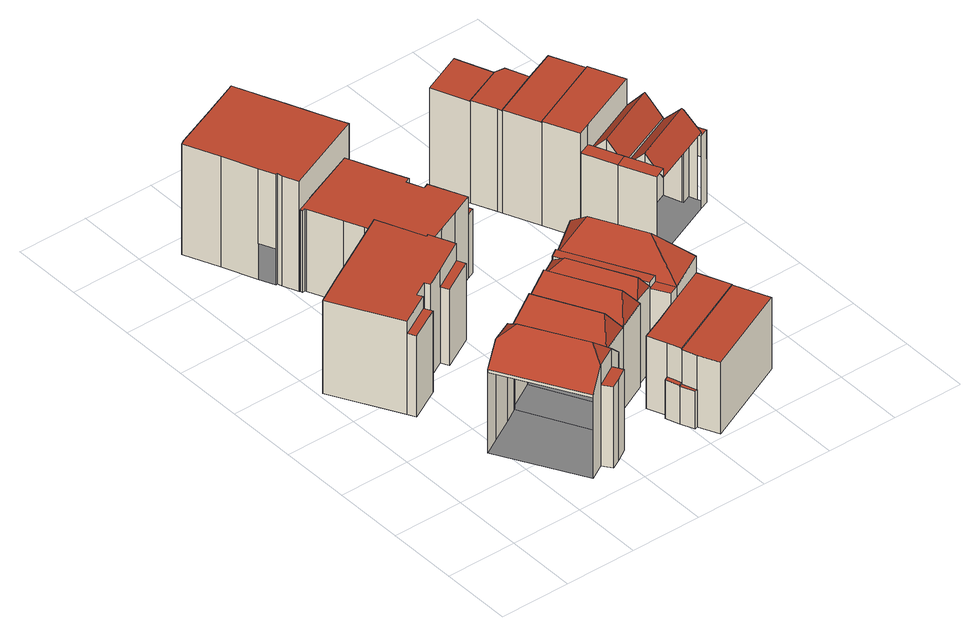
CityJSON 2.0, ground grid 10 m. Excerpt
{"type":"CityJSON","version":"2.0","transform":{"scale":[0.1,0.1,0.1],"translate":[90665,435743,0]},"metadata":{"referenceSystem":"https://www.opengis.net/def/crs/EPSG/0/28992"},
"CityObjects":{
"building1":{"type":"Building","attributes":{"TerrainHeight":-0.63,"bron_tex":"UltraCAM-X 10cm juni 2008","voll_tex":"complete","bron_geo":"Lidar 15-30 punten - nov. 2008","status":"1"},"geometry":[{"type":"MultiSurface","lod":"2","boundaries":[[[0,1,2,3,4,5,6,7]],[[8,9,10,1,0,11]],[[11,0,7]],[[10,2,1]],[[12,13,14,15,16]],[[17,18,19,20,21,22,23,24,25,26,27,28,29]],[[7,6,19,18]],[[30,5,31]],[[5,4,21,20]],[[4,3,22,21]],[[3,2,23,22]],[[8,11,17,29]],[[10,9,28,27]],[[9,8,32,33]],[[11,7,18,17]],[[2,10,12,16]],[[16,15,24,23]],[[15,14,25,24]],[[14,13,26,25]],[[13,12,27,26]]],"semantics":{"surfaces":[{"type":"RoofSurface"},{"type":"GroundSurface"},{"type":"WallSurface"}],"values":[0,0,0,0,0,1,2,2,2,2,2,2,2,2,2,2,2,2,2,2]}}]},
"building2":{"type":"Building","attributes":{"TerrainHeight":-0.74,"bron_tex":"UltraCAM-X 10cm juni 2008","voll_tex":"complete","bron_geo":"Lidar 15-30 punten - nov. 2008","status":"1"},"geometry":[{"type":"MultiSurface","lod":"2","boundaries":[[[34,35,36,37]],[[38,39,40,41,42,43,44,45,46,47,48,49,50,51]],[[52,53,54,55]],[[56,57,58,59,60,61,62,63,64,65,66,67,68,69,70]],[[55,54,69,71]],[[54,53,70,69]],[[53,52,72,70]],[[38,51,57,56]],[[51,50,58,57]],[[50,49,59,58]],[[49,48,73,74]],[[48,47,75,73]],[[47,46,62,61]],[[46,45,76,62]],[[45,44,34,37]],[[44,43,66,65]],[[43,42,67,66]],[[42,41,68,67]],[[41,40,71,68]],[[40,39,52,55]],[[39,38,56,72]],[[37,36,63,76]],[[36,35,64,63]],[[35,34,65,64]]],"semantics":{"surfaces":[{"type":"RoofSurface"},{"type":"GroundSurface"},{"type":"WallSurface"}],"values":[0,0,0,1,2,2,2,2,2,2,2,2,2,2,2,2,2,2,2,2,2,2,2,2]}}]},
"building3":{"type":"Building","attributes":{"TerrainHeight":-0.8,"bron_tex":"UltraCAM-X 10cm juni 2008","voll_tex":"complete","bron_geo":"Lidar 15-30 punten - nov. 2008","status":"1"},"geometry":[{"type":"MultiSurface","lod":"2","boundaries":[[[77,78,79,80]],[[81,77,80]],[[81,82,83,31,78,77]],[[31,79,78]],[[19,84,85,86,87,20]],[[81,80,86,85]],[[30,83,6]],[[83,82,84,19]],[[82,81,85,84]],[[79,31,20,87]]],"semantics":{"surfaces":[{"type":"RoofSurface"},{"type":"GroundSurface"},{"type":"WallSurface"}],"values":[0,0,0,0,1,2,2,2,2,2]}}]},
"building4":{"type":"Building","attributes":{"TerrainHeight":-0.75,"bron_tex":"UltraCAM-X 10cm juni 2008","voll_tex":"complete","bron_geo":"Lidar 15-30 punten - nov. 2008","status":"1"},"geometry":[{"type":"MultiSurface","lod":"2","boundaries":[[[88,89,90,91]],[[91,90,92,93,94]],[[88,91,94]],[[89,92,90]],[[86,95,96,97,87]],[[89,88,80,79]],[[98,93,96,99]],[[93,92,97,96]],[[88,94,95,86]],[[92,89,87,97]]],"semantics":{"surfaces":[{"type":"RoofSurface"},{"type":"GroundSurface"},{"type":"WallSurface"}],"values":[0,0,0,0,1,2,2,2,2,2]}}]},
"building5":{"type":"Building","attributes":{"TerrainHeight":-0.35,"bron_tex":"UltraCAM-X 10cm juni 2008","voll_tex":"complete","bron_geo":"Lidar 15-30 punten - nov. 2008","status":"1"},"geometry":[{"type":"MultiSurface","lod":"2","boundaries":[[[100,101,102,103,104,105,106,107,108,109,110,111,112,113,114]],[[115,116,117,118,119,120,121,122,123,124,125,126,127,128]],[[100,114,125,124]],[[114,113,129,125]],[[113,112,126,129]],[[112,111,127,126]],[[111,110,128,127]],[[110,109,115,128]],[[109,108,116,115]],[[108,107,117,116]],[[107,106,118,117]],[[106,105,119,118]],[[105,104,120,119]],[[104,103,121,120]],[[103,102,130,131]],[[102,101,123,122]],[[101,100,124,123]]],"semantics":{"surfaces":[{"type":"RoofSurface"},{"type":"GroundSurface"},{"type":"WallSurface"}],"values":[0,1,2,2,2,2,2,2,2,2,2,2,2,2,2,2,2]}}]},
"building6":{"type":"Building","attributes":{"TerrainHeight":-0.64,"bron_tex":"UltraCAM-X 10cm juni 2008","voll_tex":"complete","bron_geo":"Lidar 15-30 punten - nov. 2008","status":"1"},"geometry":[{"type":"MultiSurface","lod":"2","boundaries":[[[132,133,134,135]],[[136,137,138,139,140]],[[141,142,143,144,145,146,147,74,73,75,148,149,150,151,152,153,154,155,156]],[[59,157,158,159,160,161,162,118,117,163,164,165,166,167,168,169,170,171,172,173,61,60]],[[141,156,174,118]],[[156,155,137,136]],[[155,154,166,165]],[[154,153,167,166]],[[153,152,168,167]],[[152,151,169,168]],[[151,150,133,132]],[[150,149,172,175]],[[149,148,173,172]],[[148,75,61,173]],[[74,147,157,59]],[[147,146,158,157]],[[146,145,159,158]],[[145,144,160,159]],[[144,143,161,160]],[[143,142,162,161]],[[142,141,118,162]],[[136,140,117,174]],[[140,139,163,117]],[[139,138,164,163]],[[138,137,165,164]],[[132,135,170,169]],[[135,134,171,170]],[[134,133,175,171]]],"semantics":{"surfaces":[{"type":"RoofSurface"},{"type":"GroundSurface"},{"type":"WallSurface"}],"values":[0,0,0,1,2,2,2,2,2,2,2,2,2,2,2,2,2,2,2,2,2,2,2,2,2,2,2,2]}}]},
"building7":{"type":"Building","attributes":{"TerrainHeight":-0.89,"bron_tex":"UltraCAM-X 10cm juni 2008","voll_tex":"complete","bron_geo":"Lidar 15-30 punten - nov. 2008","status":"1"},"geometry":[{"type":"MultiSurface","lod":"2","boundaries":[[[176,177,178]],[[179,180,181]],[[182,183,184,185]],[[177,179,181,178]],[[186,187,188,189]],[[178,181,180,176]],[[95,190,191,192,193,99,96]],[[177,176,194,95]],[[180,179,99,193]],[[184,183,195,196]],[[183,182,193,192]],[[179,177,94,98]],[[188,187,190,194]],[[187,186,185,197]],[[186,189,182,185]],[[189,188,176,180]]],"semantics":{"surfaces":[{"type":"RoofSurface"},{"type":"GroundSurface"},{"type":"WallSurface"}],"values":[0,0,0,0,0,0,1,2,2,2,2,2,2,2,2,2]}}]},
"building8":{"type":"Building","attributes":{"TerrainHeight":-1.07,"bron_tex":"UltraCAM-X 10cm juni 2008","voll_tex":"complete","bron_geo":"Lidar 15-30 punten - nov. 2008","status":"1"},"geometry":[{"type":"MultiSurface","lod":"2","boundaries":[[[198,199,200,201]],[[202,203,204,205,206,196,195,207]],[[192,191,208,209,210,211,212,213,214]],[[198,201,212,211]],[[200,199,215,216]],[[199,198,211,210]],[[202,207,214,213]],[[207,195,192,214]],[[206,205,209,208]],[[205,204,217,218]],[[204,203,201,200]],[[203,202,213,212]]],"semantics":{"surfaces":[{"type":"RoofSurface"},{"type":"GroundSurface"},{"type":"WallSurface"}],"values":[0,0,1,2,2,2,2,2,2,2,2,2]}}]},
"building9":{"type":"Building","attributes":{"TerrainHeight":-0.92,"bron_tex":"UltraCAM-X 10cm juni 2008","voll_tex":"complete","bron_geo":"Lidar 15-30 punten - nov. 2008","status":"1"},"geometry":[{"type":"MultiSurface","lod":"2","boundaries":[[[216,215,219,220]],[[218,217,221,222,223]],[[210,209,224,225,226,227]],[[220,219,227,226]],[[219,215,210,227]],[[218,223,224,209]],[[223,222,225,224]],[[222,221,226,225]],[[221,217,216,220]]],"semantics":{"surfaces":[{"type":"RoofSurface"},{"type":"GroundSurface"},{"type":"WallSurface"}],"values":[0,0,1,2,2,2,2,2,2]}}]},
"building10":{"type":"Building","attributes":{"TerrainHeight":-0.83,"bron_tex":"UltraCAM-X 10cm juni 2008","voll_tex":"complete","bron_geo":"Lidar 15-30 punten - nov. 2008","status":"1"},"geometry":[{"type":"MultiSurface","lod":"2","boundaries":[[[197,228,229]],[[197,184,230,228]],[[228,230,231,232,229]],[[184,231,230]],[[190,233,234,208,191]],[[197,229,233,190]],[[229,232,234,233]],[[232,231,208,234]],[[231,184,196,206]]],"semantics":{"surfaces":[{"type":"RoofSurface"},{"type":"GroundSurface"},{"type":"WallSurface"}],"values":[0,0,0,0,1,2,2,2,2]}}]},
"building11":{"type":"Building","attributes":{"TerrainHeight":0.07,"bron_tex":"UltraCAM-X 10cm juni 2008","voll_tex":"complete","bron_geo":"Lidar 15-30 punten - nov. 2008","status":"1"},"geometry":[{"type":"MultiSurface","lod":"2","boundaries":[[[235,236,237,238]],[[239,240,241,242]],[[236,235,240,239]],[[238,237,242,241]]],"semantics":{"surfaces":[{"type":"RoofSurface"},{"type":"GroundSurface"},{"type":"WallSurface"}],"values":[0,1,2,2]}}]},
"building12":{"type":"Building","attributes":{"TerrainHeight":-0.03,"bron_tex":"UltraCAM-X 10cm juni 2008","voll_tex":"complete","bron_geo":"Lidar 15-30 punten - nov. 2008","status":"1"},"geometry":[{"type":"MultiSurface","lod":"2","boundaries":[[[243,244,245,246,247,248]],[[249,250,251,241,240]],[[248,247,235,238]],[[247,246,249,240]],[[246,245,250,249]],[[244,243,252,251]],[[243,248,241,252]]],"semantics":{"surfaces":[{"type":"RoofSurface"},{"type":"GroundSurface"},{"type":"WallSurface"}],"values":[0,1,2,2,2,2,2]}}]},
"building13":{"type":"Building","attributes":{"TerrainHeight":-0.14,"bron_tex":"UltraCAM-X 10cm juni 2008","voll_tex":"complete","bron_geo":"Lidar 15-30 punten - nov. 2008","status":"1"},"geometry":[{"type":"MultiSurface","lod":"2","boundaries":[[[253,254,255,256,257]],[[251,250,258,259,260]],[[254,253,245,244]],[[253,257,258,250]],[[257,256,259,258]],[[255,254,251,260]]],"semantics":{"surfaces":[{"type":"RoofSurface"},{"type":"GroundSurface"},{"type":"WallSurface"}],"values":[0,1,2,2,2,2]}}]},
"building14":{"type":"Building","attributes":{"TerrainHeight":-0.33,"bron_tex":"UltraCAM-X 10cm juni 2008","voll_tex":"complete","bron_geo":"Lidar 15-30 punten - nov. 2008","status":"1"},"geometry":[{"type":"MultiSurface","lod":"2","boundaries":[[[261,262,263,264,265]],[[260,259,266,267]],[[264,263,256,255]],[[263,262,266,259]],[[262,261,268,266]],[[261,265,267,268]],[[265,264,260,267]]],"semantics":{"surfaces":[{"type":"RoofSurface"},{"type":"GroundSurface"},{"type":"WallSurface"}],"values":[0,1,2,2,2,2,2]}}]},
"building15":{"type":"Building","attributes":{"TerrainHeight":-0.52,"bron_tex":"UltraCAM-X 10cm juni 2008","voll_tex":"complete","bron_geo":"Lidar 15-30 punten - nov. 2008","status":"1"},"geometry":[{"type":"MultiSurface","lod":"2","boundaries":[[[269,270,271,272,273,274]],[[275,276,277,278,279]],[[279,280,281,275]],[[282,283,284,285]],[[267,266,286,287,288,289,290,291,292]],[[279,278,286,293]],[[278,277,270,269]],[[277,276,294,291]],[[295,275,296]],[[281,280,266,268]],[[280,279,293,266]],[[275,297,296]],[[283,282,268,267]],[[282,297,281]],[[295,285,276]],[[284,283,267,292]],[[269,274,287,286]],[[274,273,288,287]],[[273,272,289,288]],[[272,271,290,289]],[[271,270,291,290]]],"semantics":{"surfaces":[{"type":"RoofSurface"},{"type":"GroundSurface"},{"type":"WallSurface"}],"values":[0,0,0,0,1,2,2,2,2,2,2,2,2,2,2,2,2,2,2,2,2]}}]},
"building16":{"type":"Building","attributes":{"TerrainHeight":-0.55,"bron_tex":"UltraCAM-X 10cm juni 2008","voll_tex":"complete","bron_geo":"Lidar 15-30 punten - nov. 2008","status":"1"},"geometry":[{"type":"MultiSurface","lod":"2","boundaries":[[[285,284,298,299]],[[300,301,302,303]],[[302,304,305,306,303]],[[307,308,309,310,311]],[[292,291,312,313,314,315,316,317]],[[301,300,291,294]],[[300,303,318,291]],[[302,319,320]],[[303,306,312,318]],[[306,305,308,307]],[[321,302,320]],[[285,319,301]],[[321,299,304]],[[298,284,292,317]],[[307,311,313,312]],[[311,310,314,313]],[[310,309,322,323]],[[309,308,316,315]]],"semantics":{"surfaces":[{"type":"RoofSurface"},{"type":"GroundSurface"},{"type":"WallSurface"}],"values":[0,0,0,0,1,2,2,2,2,2,2,2,2,2,2,2,2,2]}}]}
},
"vertices":[
[133,156,168],[180,73,168],[205,68,149],[224,78,128],[225,79,127],[217,93,127],[162,197,123],[142,185,147],[85,153,126],[151,36,126],[173,49,151],[108,166,152],[173,49,122],[182,36,122],[196,44,122],[213,54,122],[205,68,122],[108,166,0],[142,185,0],[162,197,0],[217,93,0],[225,79,0],[224,78,0],[205,68,0],[213,54,0],[196,44,0],[182,36,0],[173,49,0],[151,36,0],[85,153,0],[169,184,124],[217,93,125],[85,153,121],[151,36,121],
[150,321,115],[156,310,115],[202,336,115],[197,348,115],[6,364,140],[58,270,140],[103,295,140],[99,302,140],[120,314,140],[124,307,140],[150,321,140],[197,348,140],[194,356,140],[182,383,140],[179,381,140],[151,445,140],[81,406,140],[48,388,140],[58,270,122],[64,259,122],[109,284,122],[103,295,122],[6,364,0],[48,388,0],[81,406,0],[151,445,0],[179,381,0],[182,383,0],[194,356,0],[202,336,0],[156,310,0],[150,321,0],[124,307,0],[120,314,0],[99,302,0],[109,284,0],[64,259,0],[103,295,0],[58,270,0],[179,381,123],[151,445,123],[182,383,123],[197,348,0],
[188,201,159],[233,115,159],[261,115,124],[204,224,124],[162,200,126],[163,198,126],[162,197,124],[163,198,0],[162,200,0],[204,224,0],[261,115,0],
[204,224,126],[261,115,125],[277,136,159],[230,225,159],[304,136,126],[303,138,126],[246,248,126],[246,248,0],[303,138,0],[304,136,0],[303,139,126],[303,139,0],
[45,675,166],[66,627,166],[85,581,166],[95,559,166],[97,560,166],[99,553,166],[108,532,166],[223,580,166],[214,600,166],[201,630,166],[184,670,166],[181,676,166],[161,724,166],[111,703,166],[52,679,166],[201,630,0],[214,600,0],[223,580,0],[108,532,0],[99,553,0],[97,560,0],[95,559,0],[85,581,0],[66,627,0],[45,675,0],[52,679,0],[161,724,0],[181,676,0],[184,670,0],[111,703,0],[85,581,54],[95,559,54],
[256,474,96],[278,425,96],[289,430,96],[268,479,96],[212,575,94],[234,523,94],[246,528,94],[225,578,94],[223,580,94],[108,532,123],[109,531,123],[110,528,123],[114,529,123],[115,527,123],[135,482,123],[146,457,123],[215,397,123],[247,411,123],[278,425,123],[256,474,123],[249,471,123],[239,493,123],[246,496,123],[234,523,123],[212,575,123],[146,457,0],[135,482,0],[115,527,0],[114,529,0],[110,528,0],[109,531,0],[225,578,0],[246,528,0],[234,523,0],[246,496,0],[239,493,0],[249,471,0],[256,474,0],[268,479,0],[289,430,0],[247,411,0],[215,397,0],[212,575,0],[278,425,0],
[275,264,128],[246,248,127],[271,236,150],[303,139,129],[332,152,128],[314,152,150],[332,152,125],[345,128,125],[358,134,125],[345,158,125],[345,158,134],[286,271,134],[275,264,134],[332,152,134],[286,271,0],[358,134,0],[345,128,0],[332,152,0],[275,264,0],[345,128,109],[358,134,109],[286,271,125],
[289,71,58],[296,52,58],[301,55,58],[295,74,58],[284,100,109],[295,74,109],[301,55,109],[425,112,109],[406,156,109],[316,114,109],[406,156,0],[425,112,0],[296,52,0],[289,71,0],[295,74,0],[284,100,0],[316,114,0],[296,52,56],[301,55,56],[301,55,108],[425,112,108],
[304,33,56],[308,34,56],[308,34,108],[321,6,108],[446,64,108],[446,64,0],[321,6,0],[308,34,0],[304,33,0],
[325,260,171],[327,294,143],[363,187,171],[406,156,134],[351,286,116],[327,294,0],[351,286,0],
[428,559,153],[408,610,153],[350,585,153],[371,535,153],[408,610,0],[428,559,0],[371,535,0],[350,585,0],
[386,502,154],[388,496,154],[455,525,154],[442,557,154],[428,559,154],[371,535,154],[442,557,0],[455,525,0],[388,496,0],[386,502,0],
[455,525,155],[388,496,155],[409,448,155],[517,495,155],[496,542,155],[496,542,0],[517,495,0],[409,448,0],
[447,408,157],[538,447,157],[517,495,157],[409,448,157],[430,401,157],[538,447,0],[430,401,0],[447,408,0],
[550,421,102],[557,402,102],[568,406,102],[569,406,102],[562,425,102],[561,425,102],[457,385,145],[466,363,117],[557,402,116],[550,421,140],[548,425,145],[538,447,117],[447,408,117],[447,408,128],[430,401,128],[449,355,128],[466,363,128],[550,421,0],[561,425,0],[562,425,0],[569,406,0],[568,406,0],[557,402,0],[449,355,0],[548,425,0],[466,363,0],[462,372,128],[457,385,128],[451,399,128],
[470,308,128],[487,316,128],[557,402,114],[466,363,114],[477,339,141],[566,378,141],[487,316,114],[576,354,114],[567,376,139],[567,376,109],[576,354,109],[588,359,109],[583,370,109],[579,381,109],[567,376,0],[579,381,0],[583,370,0],[588,359,0],[576,354,0],[470,308,0],[566,378,0],[472,350,128],[477,339,128],[481,328,128],[588,359,66],[583,370,66]
]}
